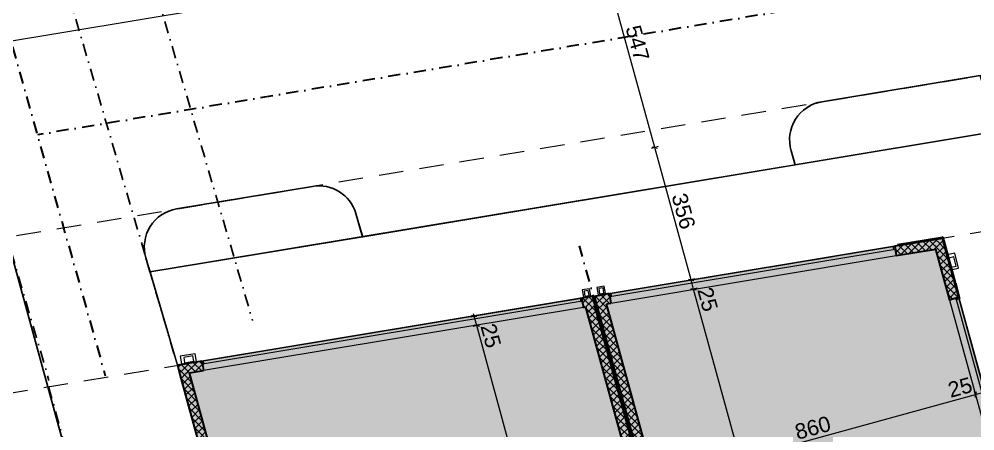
# Model space of a CAD drawing. Header units: millimetres. Extents: x -293269 to 249652, y -282216 to 177033.
# Drawn here: x -49697 to -24924, y 70436 to 81109 of the extents above; entities that cross this region are included whole.
import ezdxf

# ---------------------------------------------------------------- set-up
doc = ezdxf.new("R2010")
doc.units = ezdxf.units.MM
doc.header["$MEASUREMENT"] = 0
doc.linetypes.add('Dashed Long', pattern=[1058.333302, 634.99999, -423.333311])
doc.linetypes.add('Dot & Dashed', pattern=[670.277762, 317.5, -176.388889, 0, -176.388874])
for name, color, linetype, lineweight, true_color in [('New_2D Drafting - General_Pen_No__102', 7, 'Continuous', 13, 0xcccccc), ('New_Archicad Windows_Pen_No__103', 7, 'Continuous', 13, 0xffcc99), ('New_Archicad Windows_Pen_No__82', 7, 'Continuous', 20, 0xaaaaaa), ('New_Dimensioning - General_Pen_No__161', 7, 'Continuous', 13, 0x6a6a6a), ('New_Drawing & Figure_Pen_No__44', 7, 'Continuous', 18, 0x029e21), ('New_Drawing & Figure_Pen_No__58', 7, 'Continuous', 25, 0xdf0000), ('New_Structural - Bearing_Pen_No__102', 7, 'Continuous', 13, 0xcccccc), ('New_Structural - Bearing_Pen_No__150', 7, 'Continuous', 25, 0x5b5b00), ('New_Structural - Bearing_Pen_No__184', 7, 'Continuous', 0, 0xe8e8e8), ('New_Structural - Bearing_Pen_No__204', 7, 'Continuous', 0, 0xe8e8e8)]:
    doc.layers.add(name, color=color, linetype=linetype, lineweight=lineweight, true_color=true_color)
for name, color, linetype, lineweight in [('New_2D Drafting - General_Pen_No__2', 8, 'Continuous', 15), ('New_Dimensioning - General_Pen_No__1', 7, 'Continuous', 13), ('New_Dimensioning - General_Pen_No__142', 8, 'Continuous', 13), ('New_Drawing & Figure_Pen_No__26', 5, 'Continuous', 35), ('New_Structural - Bearing_Pen_No__101', 252, 'Continuous', 13), ('New_Structural - Bearing_Pen_No__22', 8, 'Continuous', 35)]:
    doc.layers.add(name, color=color, linetype=linetype, lineweight=lineweight)
doc.layers.add('New_Dimensioning - General', color=7, linetype='Continuous')
doc.layers.add('New_Structural - Bearing', color=7, linetype='Continuous')
doc.styles.add('GENERATED_STYLE_1', font='arial.ttf')
doc.dimstyles.new('GENERATED_STYLE__1', dxfattribs={"dimtxt": 400, "dimasz": 95, "dimexe": 0.18, "dimexo": 100000, "dimgap": 0, "dimtad": 1, "dimdec": 0, "dimlfac": 0.1, "dimzin": 0, "dimdsep": 46, "dimtxsty": 'GENERATED_STYLE_1', "dimblk": 'ARROWHEAD_2', "dimblk1": 'ARROWHEAD_2', "dimblk2": 'ARROWHEAD_2', "dimcen": 0.09, "dimclrd": 256, "dimclre": 256, "dimclrt": 7, "dimadec": 0, "dimazin": 0, "dimtfac": 1, "dimtdec": 4, "dimtmove": 0, "dimatfit": 3, "dimfxl": 0, "dimtolj": 1, "dimtzin": 0, "dimarcsym": 0})
pattern_1 = [(45, (0, 0), (-91.92388, 91.92388), []), (135, (0, 0), (91.92388, 91.92388), [])]
pattern_2 = [(45, (0, 0), (-176.777, 176.777), []), (45, (-35.36, 35.36), (-176.777, 176.777), []), (45, (-70.7, 70.7), (-176.777, 176.777), [])]

# ---------------------------------------------------------------- blocks, each defined once
blk = doc.blocks.new('Slab_28', base_point=(-45595, 72138))
at = {"layer": 'New_Structural - Bearing_Pen_No__204', "color": 254, "linetype": 'Continuous', "lineweight": 0, "true_color": 0xe8e8e8, "flags": 128}
blk.add_lwpolyline([(-45595, 72138), (-36901, 40399), (-26440, 43264), (-34838, 73924)], close=True, dxfattribs=at)
blk = doc.blocks.new('Slab_29', base_point=(-25760, 75431))
at = {"layer": 'New_Structural - Bearing_Pen_No__204', "color": 254, "linetype": 'Continuous', "lineweight": 0, "true_color": 0xe8e8e8, "flags": 128}
blk.add_lwpolyline([(-25760, 75431), (-34789, 73932), (-26392, 43278), (-17612, 45683)], close=True, dxfattribs=at)
blk = doc.blocks.new('Slab_35', base_point=(-22076, 78576))
at = {"layer": 'New_Structural - Bearing_Pen_No__184', "color": 254, "linetype": 'Continuous', "lineweight": 0, "true_color": 0xe8e8e8, "flags": 128}
blk.add_lwpolyline([(-22076, 78576), (-46304, 74555), (-45595, 72138), (-25760, 75431), (-17612, 45683), (-7877, 10142), (-11542, 9138), (-8829, -768), (-6017, -26230), (-4312, -41660), (379, -96771), (-19549, -98468), (-19555, -98392), (-19753, -98424), (-19722, -98794), (405, -97073), (412, -97157), (8023, -96506), (0, 0), (-2953, 11491), (-19643, 76446), (-19812, 77101, 0.388951)], format="xyb", close=True, dxfattribs=at)
blk = doc.blocks.new('Slab_397', base_point=(-45615, 76190))
at = {"layer": 'New_Structural - Bearing_Pen_No__150', "color": 58, "linetype": 'Continuous', "lineweight": 25, "true_color": 0x5b5b00, "flags": 128}
blk.add_lwpolyline([(-45615, 76190), (-42092, 76774, -0.379249), (-40968, 76069), (-40792, 75470), (-46304, 74555), (-46411, 74922, -0.450065)], format="xyb", close=True, dxfattribs=at)
blk = doc.blocks.new('Slab_399', base_point=(-83458, 93195))
at = {"layer": 'New_Structural - Bearing_Pen_No__150', "color": 58, "linetype": 'Continuous', "lineweight": 25, "true_color": 0x5b5b00, "flags": 128}
blk.add_lwpolyline([(-19722, -98794), (-24279, -45262), (-28732, -4568), (-31018, 3777), (-27160, 4834), (-11535, 9114), (-11542, 9138), (-27167, 4858), (-30446, 3960), (-40166, 39479), (-48951, 71581), (-50012, 75460)], dxfattribs=at)
blk = doc.blocks.new('Slab_842', base_point=(-24791, 79646))
at = {"layer": 'New_Structural - Bearing_Pen_No__150', "color": 58, "linetype": 'Continuous', "lineweight": 25, "true_color": 0x5b5b00, "flags": 128}
blk.add_lwpolyline([(-24791, 79646), (-24341, 78201), (-29579, 77331), (-29687, 77698, -0.450065), (-28891, 78966)], format="xyb", close=True, dxfattribs=at)
blk = doc.blocks.new('Slab_843', base_point=(-173255, -111975))
at = {"layer": 'New_Structural - Bearing_Pen_No__101', "color": 252, "linetype": 'Continuous', "lineweight": 13, "flags": 128}
blk.add_lwpolyline([(-50012, 75460), (-30446, 3960), (-27167, 4858), (-45595, 72138), (-46411, 74922, -0.450065), (-45615, 76190), (-42092, 76774, -0.379249), (-40968, 76069), (-40792, 75470), (-29579, 77331), (-29687, 77698, -0.450065), (-28891, 78966), (-20642, 80335), (-16614, 81004, -0.388951), (-15482, 80266), (-14711, 77265), (-14412, 76103), (-14509, 76078), (-14484, 75981), (-19212, 74766), (0, 0), (7293, -87730)], format="xyb", dxfattribs=at)
blk = doc.blocks.new('Slab_893', base_point=(-25548, 74608))
at = {"layer": 'New_Structural - Bearing_Pen_No__184', "color": 254, "linetype": 'Continuous', "lineweight": 0, "true_color": 0xe8e8e8, "flags": 128}
for points in [[(-25548, 74608), (-25349, 74655), (-25440, 75042), (-25639, 74995)], [(-25413, 74709), (-25468, 74945), (-25602, 74914), (-25546, 74677)]]:
    blk.add_lwpolyline(points, close=True, dxfattribs=at)
blk = doc.blocks.new('Slab_895', base_point=(-34499, 73995))
at = {"layer": 'New_Structural - Bearing_Pen_No__184', "color": 254, "linetype": 'Continuous', "lineweight": 0, "true_color": 0xe8e8e8, "flags": 128}
for points in [[(-34499, 73995), (-34530, 74185), (-34720, 74153), (-34688, 73963)], [(-34562, 74141), (-34672, 74123), (-34650, 73988), (-34540, 74006)]]:
    blk.add_lwpolyline(points, close=True, dxfattribs=at)
blk = doc.blocks.new('Slab_896', base_point=(-45099, 72235))
at = {"layer": 'New_Structural - Bearing_Pen_No__184', "color": 254, "linetype": 'Continuous', "lineweight": 0, "true_color": 0xe8e8e8, "flags": 128}
for points in [[(-45099, 72235), (-45132, 72437), (-45524, 72372), (-45491, 72170)], [(-45190, 72377), (-45430, 72337), (-45407, 72202), (-45168, 72242)]]:
    blk.add_lwpolyline(points, close=True, dxfattribs=at)
blk = doc.blocks.new('Slab_897', base_point=(-34881, 73932))
at = {"layer": 'New_Structural - Bearing_Pen_No__184', "color": 254, "linetype": 'Continuous', "lineweight": 0, "true_color": 0xe8e8e8, "flags": 128}
for points in [[(-34881, 73932), (-34912, 74122), (-35102, 74090), (-35070, 73900)], [(-34944, 74078), (-35054, 74060), (-35032, 73925), (-34922, 73943)]]:
    blk.add_lwpolyline(points, close=True, dxfattribs=at)
blk = doc.blocks.new('Storefront Window with Transom 2 27')
at = {"layer": 'New_Archicad Windows_Pen_No__103', "linetype": 'Continuous', "lineweight": 13, "true_color": 0xffcc99}
h = blk.add_hatch(dxfattribs=at)
h.set_pattern_fill('Aluminium', color=31, style=0, pattern_type=2)
h.set_pattern_definition(pattern_2)
h.paths.add_polyline_path([(-4991, 0), (-4991, -80), (-4951, -80), (-4951, 0)])
h = blk.add_hatch(dxfattribs=at)
h.set_pattern_fill('Aluminium', color=31, style=0, pattern_type=2)
h.set_pattern_definition(pattern_2)
h.paths.add_polyline_path([(4951, 0), (4951, -80), (4991, -80), (4991, 0)])
at = {"layer": 'New_Archicad Windows_Pen_No__82', "color": 253, "linetype": 'Continuous', "lineweight": 20, "true_color": 0xaaaaaa}
for p, q in [((-4991, 170), (4991, 170)), ((-4991, 0), (-4991, 170)), ((-4991, 0), (4991, 0)), ((-4991, 0), (-4991, -80)), ((-4951, 0), (-4991, 0)), ((-4991, -80), (-4991, 0)), ((-4991, -80), (-4991, 0)), ((-4951, -80), (-4951, 0)), ((4951, 0), (4951, -80)), ((4991, 0), (4951, 0)), ((4991, 0), (4991, 170)), ((4991, -80), (4991, 0)), ((4991, -80), (4991, 0)), ((4991, -80), (4991, 0)), ((-4991, -80), (4991, -80)), ((-4991, -80), (4991, -80)), ((-4991, -80), (-4951, -80)), ((4951, -80), (4991, -80))]:
    blk.add_line(p, q, dxfattribs=at)
blk = doc.blocks.new('Wall_1', base_point=(-45595, 72138))
at = {"layer": 'New_Structural - Bearing_Pen_No__102', "linetype": 'Continuous', "lineweight": 13, "true_color": 0xcccccc}
h = blk.add_hatch(dxfattribs=at)
h.set_pattern_fill('Concrete_Block', color=254, style=0, pattern_type=2)
h.set_pattern_definition(pattern_1)
h.paths.add_polyline_path([(-35086, 73883), (-35112, 73878), (-35071, 73632), (-35020, 73640)])
h = blk.add_hatch(dxfattribs=at)
h.set_pattern_fill('Concrete_Block', color=254, style=0, pattern_type=2)
h.set_pattern_definition(pattern_1)
h.paths.add_polyline_path([(-35086, 73883), (-35020, 73640), (-34838, 73924)])
h = blk.add_hatch(dxfattribs=at)
h.set_pattern_fill('Concrete_Block', color=254, style=0, pattern_type=2)
h.set_pattern_definition(pattern_1)
h.paths.add_polyline_path([(-35020, 73640), (-34772, 73681), (-34838, 73924)])
h = blk.add_hatch(dxfattribs=at)
h.set_pattern_fill('Concrete_Block', color=254, style=0, pattern_type=2)
h.set_pattern_definition(pattern_1)
h.paths.add_polyline_path([(-45595, 72138), (-45280, 71937), (-45347, 72179)])
h = blk.add_hatch(dxfattribs=at)
h.set_pattern_fill('Concrete_Block', color=254, style=0, pattern_type=2)
h.set_pattern_definition(pattern_1)
h.paths.add_polyline_path([(-45280, 71937), (-45595, 72138), (-45528, 71896)])
h = blk.add_hatch(dxfattribs=at)
h.set_pattern_fill('Concrete_Block', color=254, style=0, pattern_type=2)
h.set_pattern_definition(pattern_1)
h.paths.add_polyline_path([(-45347, 72179), (-45280, 71937), (-44919, 71997), (-44960, 72244)])
at = {"layer": 'New_Structural - Bearing_Pen_No__22', "color": 8, "linetype": 'Continuous', "lineweight": 35}
for p, q in [((-35112, 73878), (-35099, 73799)), ((-35099, 73799), (-35071, 73632)), ((-44960, 72244), (-44947, 72165)), ((-44947, 72165), (-44919, 71997))]:
    blk.add_line(p, q, dxfattribs=at)
at = {"layer": 'New_Structural - Bearing_Pen_No__22', "color": 8, "linetype": 'Continuous', "lineweight": 35, "flags": 128}
for points in [[(-34838, 73924), (-35112, 73878)], [(-34838, 73924), (-34772, 73681)], [(-35071, 73632), (-35020, 73640)], [(-44960, 72244), (-45595, 72138)], [(-45595, 72138), (-45528, 71896)], [(-45280, 71937), (-44919, 71997)]]:
    blk.add_lwpolyline(points, dxfattribs=at)
at = {"layer": 'New_Archicad Windows_Pen_No__82', "color": 253, "linetype": 'Continuous', "lineweight": 20, "true_color": 0xaaaaaa, "zscale": 1000, "rotation": 189.4250255970149}
blk.add_blockref('Storefront Window with Transom 2 27', (-40023, 72982), dxfattribs=at)
blk = doc.blocks.new('Storefront Window with Transom 2 27_2')
at = {"layer": 'New_Archicad Windows_Pen_No__103', "linetype": 'Continuous', "lineweight": 13, "true_color": 0xffcc99}
h = blk.add_hatch(dxfattribs=at)
h.set_pattern_fill('Aluminium', color=31, style=0, pattern_type=2)
h.set_pattern_definition(pattern_2)
h.paths.add_polyline_path([(-7118, 0), (-7118, -80), (-7078, -80), (-7078, 0)])
h = blk.add_hatch(dxfattribs=at)
h.set_pattern_fill('Aluminium', color=31, style=0, pattern_type=2)
h.set_pattern_definition(pattern_2)
h.paths.add_polyline_path([(7078, 0), (7078, -80), (7118, -80), (7118, 0)])
at = {"layer": 'New_Archicad Windows_Pen_No__82', "color": 253, "linetype": 'Continuous', "lineweight": 20, "true_color": 0xaaaaaa}
for p, q in [((-7118, 170), (7118, 170)), ((-7118, 0), (-7118, 170)), ((-7118, 0), (7118, 0)), ((-7118, 0), (-7118, -80)), ((-7078, 0), (-7118, 0)), ((-7118, -80), (-7118, 0)), ((-7118, -80), (-7118, 0)), ((-7078, -80), (-7078, 0)), ((7078, 0), (7078, -80)), ((7118, 0), (7078, 0)), ((7118, 0), (7118, 170)), ((7118, -80), (7118, 0)), ((7118, -80), (7118, 0)), ((7118, -80), (7118, 0)), ((-7118, -80), (7118, -80)), ((-7118, -80), (7118, -80)), ((-7118, -80), (-7078, -80)), ((7078, -80), (7118, -80))]:
    blk.add_line(p, q, dxfattribs=at)
blk = doc.blocks.new('Storefront Window with Transom 2 27_3')
at = {"layer": 'New_Archicad Windows_Pen_No__103', "linetype": 'Continuous', "lineweight": 13, "true_color": 0xffcc99}
h = blk.add_hatch(dxfattribs=at)
h.set_pattern_fill('Aluminium', color=31, style=0, pattern_type=2)
h.set_pattern_definition(pattern_2)
h.paths.add_polyline_path([(-5767, 0), (-5767, -80), (-5727, -80), (-5727, 0)])
h = blk.add_hatch(dxfattribs=at)
h.set_pattern_fill('Aluminium', color=31, style=0, pattern_type=2)
h.set_pattern_definition(pattern_2)
h.paths.add_polyline_path([(5727, 0), (5727, -80), (5767, -80), (5767, 0)])
at = {"layer": 'New_Archicad Windows_Pen_No__82', "color": 253, "linetype": 'Continuous', "lineweight": 20, "true_color": 0xaaaaaa}
for p, q in [((-5767, 170), (5767, 170)), ((-5767, 0), (-5767, 170)), ((-5767, 0), (5767, 0)), ((-5767, 0), (-5767, -80)), ((-5727, 0), (-5767, 0)), ((-5767, -80), (-5767, 0)), ((-5767, -80), (-5767, 0)), ((-5727, -80), (-5727, 0)), ((5727, 0), (5727, -80)), ((5767, 0), (5727, 0)), ((5767, 0), (5767, 170)), ((5767, -80), (5767, 0)), ((5767, -80), (5767, 0)), ((5767, -80), (5767, 0)), ((-5767, -80), (5767, -80)), ((-5767, -80), (5767, -80)), ((-5767, -80), (-5727, -80)), ((5727, -80), (5767, -80))]:
    blk.add_line(p, q, dxfattribs=at)
blk = doc.blocks.new('Wall_2', base_point=(-25760, 75431))
at = {"layer": 'New_Structural - Bearing_Pen_No__102', "linetype": 'Continuous', "lineweight": 13, "true_color": 0xcccccc}
h = blk.add_hatch(dxfattribs=at)
h.set_pattern_fill('Concrete_Block', color=254, style=0, pattern_type=2)
h.set_pattern_definition(pattern_1)
h.paths.add_polyline_path([(-26008, 75390), (-25941, 75147), (-25760, 75431)])
h = blk.add_hatch(dxfattribs=at)
h.set_pattern_fill('Concrete_Block', color=254, style=0, pattern_type=2)
h.set_pattern_definition(pattern_1)
h.paths.add_polyline_path([(-25941, 75147), (-25694, 75188), (-25760, 75431)])
h = blk.add_hatch(dxfattribs=at)
h.set_pattern_fill('Concrete_Block', color=254, style=0, pattern_type=2)
h.set_pattern_definition(pattern_1)
h.paths.add_polyline_path([(-25941, 75147), (-25580, 73827), (-25339, 73894), (-25694, 75188)])
h = blk.add_hatch(dxfattribs=at)
h.set_pattern_fill('Concrete_Block', color=254, style=0, pattern_type=2)
h.set_pattern_definition(pattern_1)
h.paths.add_polyline_path([(-22292, 62769), (-22533, 62703), (-21680, 59588), (-21439, 59654)])
h = blk.add_hatch(dxfattribs=at)
h.set_pattern_fill('Concrete_Block', color=254, style=0, pattern_type=2)
h.set_pattern_definition(pattern_1)
h.paths.add_polyline_path([(-17678, 45924), (-17919, 45858), (-17612, 45683)])
h = blk.add_hatch(dxfattribs=at)
h.set_pattern_fill('Concrete_Block', color=254, style=0, pattern_type=2)
h.set_pattern_definition(pattern_1)
h.paths.add_polyline_path([(-17919, 45858), (-17853, 45617), (-17612, 45683)])
at = {"layer": 'New_Structural - Bearing_Pen_No__22', "color": 8, "linetype": 'Continuous', "lineweight": 35}
for p, q in [((-25416, 73872), (-25580, 73827)), ((-25339, 73894), (-25416, 73872)), ((-22369, 62748), (-22533, 62703)), ((-22292, 62769), (-22369, 62748)), ((-21516, 59633), (-21680, 59588)), ((-21439, 59654), (-21516, 59633)), ((-17755, 45903), (-17919, 45858)), ((-17678, 45924), (-17755, 45903))]:
    blk.add_line(p, q, dxfattribs=at)
at = {"layer": 'New_Structural - Bearing_Pen_No__22', "color": 8, "linetype": 'Continuous', "lineweight": 35, "flags": 128}
for points in [[(-25760, 75431), (-26008, 75390)], [(-25339, 73894), (-25760, 75431)], [(-25941, 75147), (-25580, 73827)], [(-22533, 62703), (-21680, 59588)], [(-21439, 59654), (-22292, 62769)], [(-17612, 45683), (-17678, 45924)], [(-17612, 45683), (-17853, 45617)]]:
    blk.add_lwpolyline(points, dxfattribs=at)
at = {"layer": 'New_Archicad Windows_Pen_No__82', "color": 253, "linetype": 'Continuous', "lineweight": 20, "true_color": 0xaaaaaa, "xscale": -1, "zscale": 1000, "rotation": 105.3177927963205}
for name, p in [('Storefront Window with Transom 2 27_3', (-23893, 68310)), ('Storefront Window with Transom 2 27_2', (-19635, 52768))]:
    blk.add_blockref(name, p, dxfattribs=at)
blk = doc.blocks.new('Wall_4', base_point=(-36901, 40399))
at = {"layer": 'New_Structural - Bearing_Pen_No__102', "linetype": 'Continuous', "lineweight": 13, "true_color": 0xcccccc}
h = blk.add_hatch(dxfattribs=at)
h.set_pattern_fill('Concrete_Block', color=254, style=0, pattern_type=2)
h.set_pattern_definition(pattern_1)
h.paths.add_polyline_path([(-45528, 71896), (-36967, 40640), (-36726, 40706), (-45280, 71937)])
at = {"layer": 'New_Structural - Bearing_Pen_No__22', "color": 8, "linetype": 'Continuous', "lineweight": 35, "flags": 128}
for points in [[(-45528, 71896), (-36901, 40399)], [(-36726, 40706), (-45280, 71937)]]:
    blk.add_lwpolyline(points, dxfattribs=at)
blk = doc.blocks.new('Wall_75', base_point=(-25741, 75436))
at = {"layer": 'New_Structural - Bearing_Pen_No__102', "linetype": 'Continuous', "lineweight": 13, "true_color": 0xcccccc}
h = blk.add_hatch(dxfattribs=at)
h.set_pattern_fill('Concrete_Block', color=254, style=0, pattern_type=2)
h.set_pattern_definition(pattern_1)
h.paths.add_polyline_path([(-25766, 75452), (-25760, 75433), (-25746, 75455)])
h = blk.add_hatch(dxfattribs=at)
h.set_pattern_fill('Concrete_Block', color=254, style=0, pattern_type=2)
h.set_pattern_definition(pattern_1)
h.paths.add_polyline_path([(-25760, 75433), (-25741, 75436), (-25746, 75455)])
h = blk.add_hatch(dxfattribs=at)
h.set_pattern_fill('Concrete_Block', color=254, style=0, pattern_type=2)
h.set_pattern_definition(pattern_1)
h.paths.add_polyline_path([(-25760, 75433), (-25443, 74273), (-25424, 74279), (-25741, 75436)])
at = {"layer": 'New_Structural - Bearing_Pen_No__22', "color": 8, "linetype": 'Continuous', "lineweight": 35, "flags": 128}
for points in [[(-25746, 75455), (-25766, 75452)], [(-25760, 75433), (-25443, 74273)], [(-25424, 74279), (-25746, 75455)], [(-25443, 74273), (-25424, 74279)]]:
    blk.add_lwpolyline(points, dxfattribs=at)
blk = doc.blocks.new('Wall_76', base_point=(-25421, 74269))
at = {"layer": 'New_Structural - Bearing_Pen_No__102', "linetype": 'Continuous', "lineweight": 13, "true_color": 0xcccccc}
h = blk.add_hatch(dxfattribs=at)
h.set_pattern_fill('Concrete_Block', color=254, style=0, pattern_type=2)
h.set_pattern_definition(pattern_1)
h.paths.add_polyline_path([(-25440, 74264), (-25329, 73857), (-25310, 73863), (-25421, 74269)])
at = {"layer": 'New_Structural - Bearing_Pen_No__22', "color": 8, "linetype": 'Continuous', "lineweight": 35, "flags": 128}
for points in [[(-25421, 74269), (-25440, 74264)], [(-25440, 74264), (-25329, 73857)], [(-25310, 73863), (-25421, 74269)], [(-25329, 73857), (-25310, 73863)]]:
    blk.add_lwpolyline(points, dxfattribs=at)
blk = doc.blocks.new('Wall_77', base_point=(-25741, 75436))
at = {"layer": 'New_Structural - Bearing_Pen_No__102', "linetype": 'Continuous', "lineweight": 13, "true_color": 0xcccccc}
h = blk.add_hatch(dxfattribs=at)
h.set_pattern_fill('Concrete_Block', color=254, style=0, pattern_type=2)
h.set_pattern_definition(pattern_1)
h.paths.add_polyline_path([(-26928, 75259), (-26924, 75240), (-25760, 75433), (-25766, 75452)])
at = {"layer": 'New_Structural - Bearing_Pen_No__22', "color": 8, "linetype": 'Continuous', "lineweight": 35, "flags": 128}
for points in [[(-25766, 75452), (-26928, 75259)], [(-26924, 75240), (-25760, 75433)], [(-26928, 75259), (-26924, 75240)]]:
    blk.add_lwpolyline(points, dxfattribs=at)
blk = doc.blocks.new('Wall_88', base_point=(-34838, 73924))
at = {"layer": 'New_Structural - Bearing_Pen_No__102', "linetype": 'Continuous', "lineweight": 13, "true_color": 0xcccccc}
h = blk.add_hatch(dxfattribs=at)
h.set_pattern_fill('Concrete_Block', color=254, style=0, pattern_type=2)
h.set_pattern_definition(pattern_1)
h.paths.add_polyline_path([(-26506, 43506), (-34772, 73681), (-35020, 73640), (-26747, 43440)])
at = {"layer": 'New_Structural - Bearing_Pen_No__22', "color": 8, "linetype": 'Continuous', "lineweight": 35, "flags": 128}
for points in [[(-35020, 73640), (-26747, 43440)], [(-26440, 43265), (-34772, 73681)]]:
    blk.add_lwpolyline(points, dxfattribs=at)
blk = doc.blocks.new('Wall_89', base_point=(-34789, 73932))
at = {"layer": 'New_Structural - Bearing_Pen_No__102', "linetype": 'Continuous', "lineweight": 13, "true_color": 0xcccccc}
h = blk.add_hatch(dxfattribs=at)
h.set_pattern_fill('Concrete_Block', color=254, style=0, pattern_type=2)
h.set_pattern_definition(pattern_1)
h.paths.add_polyline_path([(-34789, 73932), (-34474, 73731), (-34541, 73973)])
h = blk.add_hatch(dxfattribs=at)
h.set_pattern_fill('Concrete_Block', color=254, style=0, pattern_type=2)
h.set_pattern_definition(pattern_1)
h.paths.add_polyline_path([(-34789, 73932), (-34474, 73731), (-34541, 73973)])
h = blk.add_hatch(dxfattribs=at)
h.set_pattern_fill('Concrete_Block', color=254, style=0, pattern_type=2)
h.set_pattern_definition(pattern_1)
h.paths.add_polyline_path([(-34474, 73731), (-34789, 73932), (-34722, 73690)])
h = blk.add_hatch(dxfattribs=at)
h.set_pattern_fill('Concrete_Block', color=254, style=0, pattern_type=2)
h.set_pattern_definition(pattern_1)
h.paths.add_polyline_path([(-34722, 73690), (-26458, 43519), (-26217, 43585), (-34474, 73731)])
at = {"layer": 'New_Structural - Bearing_Pen_No__22', "color": 8, "linetype": 'Continuous', "lineweight": 35, "flags": 128}
for points in [[(-34789, 73932), (-34541, 73973)], [(-34789, 73932), (-34541, 73973)], [(-34789, 73932), (-26458, 43519)], [(-26217, 43585), (-34474, 73731)]]:
    blk.add_lwpolyline(points, dxfattribs=at)
blk = doc.blocks.new('Storefront Window with Transom 2 27_35')
at = {"layer": 'New_Archicad Windows_Pen_No__103', "linetype": 'Continuous', "lineweight": 13, "true_color": 0xffcc99}
h = blk.add_hatch(dxfattribs=at)
h.set_pattern_fill('Aluminium', color=31, style=0, pattern_type=2)
h.set_pattern_definition(pattern_2)
h.paths.add_polyline_path([(-3750, 0), (-3750, -80), (-3710, -80), (-3710, 0)])
h = blk.add_hatch(dxfattribs=at)
h.set_pattern_fill('Aluminium', color=31, style=0, pattern_type=2)
h.set_pattern_definition(pattern_2)
h.paths.add_polyline_path([(3710, 0), (3710, -80), (3750, -80), (3750, 0)])
at = {"layer": 'New_Archicad Windows_Pen_No__82', "color": 253, "linetype": 'Continuous', "lineweight": 20, "true_color": 0xaaaaaa}
for p, q in [((-3750, 170), (3750, 170)), ((-3750, 0), (-3750, 170)), ((-3750, 0), (3750, 0)), ((-3750, 0), (-3750, -80)), ((-3710, 0), (-3750, 0)), ((-3750, -80), (-3750, 0)), ((-3750, -80), (-3750, 0)), ((-3710, -80), (-3710, 0)), ((3710, 0), (3710, -80)), ((3750, 0), (3710, 0)), ((3750, 0), (3750, 170)), ((3750, -80), (3750, 0)), ((3750, -80), (3750, 0)), ((3750, -80), (3750, 0)), ((-3750, -80), (3750, -80)), ((-3750, -80), (3750, -80)), ((-3750, -80), (-3710, -80)), ((3710, -80), (3750, -80))]:
    blk.add_line(p, q, dxfattribs=at)
blk = doc.blocks.new('Wall_90', base_point=(-34789, 73932))
at = {"layer": 'New_Structural - Bearing_Pen_No__102', "linetype": 'Continuous', "lineweight": 13, "true_color": 0xcccccc}
h = blk.add_hatch(dxfattribs=at)
h.set_pattern_fill('Concrete_Block', color=254, style=0, pattern_type=2)
h.set_pattern_definition(pattern_1)
h.paths.add_polyline_path([(-27002, 75225), (-26961, 74978), (-25941, 75147), (-26008, 75390)])
h = blk.add_hatch(dxfattribs=at)
h.set_pattern_fill('Concrete_Block', color=254, style=0, pattern_type=2)
h.set_pattern_definition(pattern_1)
h.paths.add_polyline_path([(-34541, 73973), (-34474, 73731), (-34360, 73750), (-34400, 73996)])
at = {"layer": 'New_Structural - Bearing_Pen_No__22', "color": 8, "linetype": 'Continuous', "lineweight": 35}
for p, q in [((-27002, 75225), (-26989, 75146)), ((-26989, 75146), (-26961, 74978)), ((-34400, 73996), (-34387, 73918)), ((-34387, 73918), (-34360, 73750))]:
    blk.add_line(p, q, dxfattribs=at)
at = {"layer": 'New_Structural - Bearing_Pen_No__22', "color": 8, "linetype": 'Continuous', "lineweight": 35, "flags": 128}
for points in [[(-26008, 75390), (-27002, 75225)], [(-26961, 74978), (-25941, 75147)], [(-34400, 73996), (-34541, 73973)], [(-34474, 73731), (-34360, 73750)]]:
    blk.add_lwpolyline(points, dxfattribs=at)
at = {"layer": 'New_Archicad Windows_Pen_No__82', "color": 253, "linetype": 'Continuous', "lineweight": 20, "true_color": 0xaaaaaa, "xscale": -0.9999999999999998, "zscale": 1000, "rotation": 189.4250255970148}
blk.add_blockref('Storefront Window with Transom 2 27_35', (-30688, 74532), dxfattribs=at)
blk = doc.blocks.new('*D1146')
at = {"layer": 'New_Dimensioning - General_Pen_No__142', "color": 8, "linetype": 'Continuous', "lineweight": 13}
for p, q in [((-32285, 74124), (-32145, 74088)), ((-24090, 44205), (-23950, 44168))]:
    blk.add_line(p, q, dxfattribs=at)
at = {"layer": 'New_Dimensioning - General_Pen_No__161', "color": 251, "linetype": 'Continuous', "lineweight": 13, "true_color": 0x6a6a6a}
for p, q in [((-32215, 74106), (-32282, 74348)), ((-32125, 74131), (-32306, 74081)), ((-24020, 44187), (-32215, 74106)), ((-23930, 44211), (-24111, 44162)), ((-23954, 43945), (-24020, 44187))]:
    blk.add_line(p, q, dxfattribs=at)
at = {"layer": 'New_Dimensioning - General_Pen_No__1', "color": 7, "lineweight": 13, "char_height": 400, "attachment_point": 7, "rotation": 285.3178, "style": 'GENERATED_STYLE_1'}
for s, insert in [('\\A1;{\\pql;\\fArial|b0|i0|c0|p0;\\W1.000000;25}', (-32128, 74092)), ('\\A1;{\\pql;\\fArial|b0|i0|c0|p0;\\W1.000000;3,102}', (-28222, 59829))]:
    blk.add_mtext(s, dxfattribs=dict(at, insert=insert))
blk = doc.blocks.new('ARROWHEAD_2')
at = {"color": 0, "linetype": 'Continuous', "lineweight": 0}
for p, q in [((0, 0), (-1, 0)), ((-0.38, -0.66), (0.38, 0.66))]:
    blk.add_line(p, q, dxfattribs=at)
blk = doc.blocks.new('*D1147')
at = {"layer": 'New_Dimensioning - General_Pen_No__142', "color": 8, "linetype": 'Continuous', "lineweight": 13}
for p, q in [((-32351, 74366), (-32212, 74330)), ((-32285, 74124), (-32145, 74088))]:
    blk.add_line(p, q, dxfattribs=at)
at = {"layer": 'New_Dimensioning - General_Pen_No__161', "color": 251, "linetype": 'Continuous', "lineweight": 13, "true_color": 0x6a6a6a}
for p, q in [((-32282, 74348), (-33221, 77780)), ((-32191, 74373), (-32372, 74323)), ((-32215, 74106), (-32282, 74348)), ((-32125, 74131), (-32306, 74081))]:
    blk.add_line(p, q, dxfattribs=at)
blk = doc.blocks.new('*D1148')
at = {"layer": 'New_Dimensioning - General_Pen_No__142', "color": 8, "linetype": 'Continuous', "lineweight": 13}
for p, q in [((-33291, 77798), (-33152, 77761)), ((-32351, 74366), (-32212, 74330))]:
    blk.add_line(p, q, dxfattribs=at)
at = {"layer": 'New_Dimensioning - General_Pen_No__161', "color": 251, "linetype": 'Continuous', "lineweight": 13, "true_color": 0x6a6a6a}
for p, q in [((-33221, 77780), (-34668, 83060)), ((-33131, 77804), (-33312, 77755)), ((-32282, 74348), (-33221, 77780))]:
    blk.add_line(p, q, dxfattribs=at)
at = {"layer": 'New_Dimensioning - General_Pen_No__1', "color": 7, "lineweight": 13, "insert": (-32795, 76526), "char_height": 400, "attachment_point": 7, "rotation": 285.3178, "style": 'GENERATED_STYLE_1'}
blk.add_mtext('\\A1;{\\pql;\\fArial|b0|i0|c0|p0;\\W1.000000;356}', dxfattribs=at)
blk = doc.blocks.new('*D1149')
at = {"layer": 'New_Dimensioning - General_Pen_No__142', "color": 8, "linetype": 'Continuous', "lineweight": 13}
for p, q in [((-34738, 83078), (-34598, 83042)), ((-33291, 77798), (-33152, 77761))]:
    blk.add_line(p, q, dxfattribs=at)
at = {"layer": 'New_Dimensioning - General_Pen_No__161', "color": 251, "linetype": 'Continuous', "lineweight": 13, "true_color": 0x6a6a6a}
for p, q in [((-34668, 83060), (-36020, 87999)), ((-34577, 83085), (-34758, 83035)), ((-33221, 77780), (-34668, 83060))]:
    blk.add_line(p, q, dxfattribs=at)
at = {"layer": 'New_Dimensioning - General_Pen_No__1', "color": 7, "lineweight": 13, "insert": (-33988, 80882), "char_height": 400, "attachment_point": 7, "rotation": 285.3178, "style": 'GENERATED_STYLE_1'}
blk.add_mtext('\\A1;{\\pql;\\fArial|b0|i0|c0|p0;\\W1.000000;547}', dxfattribs=at)
blk = doc.blocks.new('*D1154')
at = {"layer": 'New_Dimensioning - General_Pen_No__142', "color": 8, "linetype": 'Continuous', "lineweight": 13}
for p, q in [((-37905, 73182), (-37765, 73146)), ((-29558, 42707), (-29418, 42671))]:
    blk.add_line(p, q, dxfattribs=at)
at = {"layer": 'New_Dimensioning - General_Pen_No__161', "color": 251, "linetype": 'Continuous', "lineweight": 13, "true_color": 0x6a6a6a}
for p, q in [((-37745, 73189), (-37925, 73139)), ((-29488, 42689), (-37835, 73164)), ((-29397, 42714), (-29578, 42664)), ((-29422, 42448), (-29488, 42689))]:
    blk.add_line(p, q, dxfattribs=at)
at = {"layer": 'New_Dimensioning - General_Pen_No__1', "color": 7, "lineweight": 13, "char_height": 400, "attachment_point": 7, "rotation": 285.3178, "style": 'GENERATED_STYLE_1'}
for s, insert in [('\\A1;{\\pql;\\fArial|b0|i0|c0|p0;\\W1.000000;25}', (-37748, 73150)), ('\\A1;{\\pql;\\fArial|b0|i0|c0|p0;\\W1.000000;3,160}', (-33766, 58610))]:
    blk.add_mtext(s, dxfattribs=dict(at, insert=insert))
blk = doc.blocks.new('*D1155')
at = {"layer": 'New_Dimensioning - General_Pen_No__142', "color": 8, "linetype": 'Continuous', "lineweight": 13}
for p, q in [((-37832, 73389), (-37971, 73425)), ((-37905, 73182), (-37765, 73146))]:
    blk.add_line(p, q, dxfattribs=at)
at = {"layer": 'New_Dimensioning - General_Pen_No__161', "color": 251, "linetype": 'Continuous', "lineweight": 13, "true_color": 0x6a6a6a}
for p, q in [((-37811, 73432), (-37992, 73382)), ((-37902, 73407), (-37918, 73466)), ((-37835, 73164), (-37902, 73407)), ((-37745, 73189), (-37925, 73139)), ((-29488, 42689), (-37835, 73164))]:
    blk.add_line(p, q, dxfattribs=at)
blk = doc.blocks.new('*D1182')
at = {"layer": 'New_Dimensioning - General_Pen_No__142', "color": 8, "linetype": 'Continuous', "lineweight": 13}
for p, q in [((-24891, 71448), (-24928, 71309)), ((-33189, 69175), (-33226, 69036))]:
    blk.add_line(p, q, dxfattribs=at)
at = {"layer": 'New_Dimensioning - General_Pen_No__161', "color": 251, "linetype": 'Continuous', "lineweight": 13, "true_color": 0x6a6a6a}
for p, q in [((-33207, 69106), (-24909, 71378)), ((-33183, 69015), (-33232, 69196)), ((-33449, 69040), (-33207, 69106))]:
    blk.add_line(p, q, dxfattribs=at)
at = {"layer": 'New_Dimensioning - General_Pen_No__1', "color": 7, "lineweight": 13, "char_height": 400, "attachment_point": 7, "rotation": 15.3178, "style": 'GENERATED_STYLE_1'}
for s, insert in [('\\A1;{\\pql;\\fArial|b0|i0|c0|p0;\\W1.000000;25}', (-25554, 71285)), ('\\A1;{\\pql;\\fArial|b0|i0|c0|p0;\\W1.000000;860}', (-29521, 70198)), ('\\A1;{\\pql;\\fArial|b0|i0|c0|p0;\\W1.000000;25}', (-33194, 69192))]:
    blk.add_mtext(s, dxfattribs=dict(at, insert=insert))
blk = doc.blocks.new('*D1183')
at = {"layer": 'New_Dimensioning - General_Pen_No__142', "color": 8, "linetype": 'Continuous', "lineweight": 13}
for p, q in [((-24891, 71448), (-24928, 71309)), ((-24650, 71514), (-24686, 71375))]:
    blk.add_line(p, q, dxfattribs=at)
at = {"layer": 'New_Dimensioning - General_Pen_No__161', "color": 251, "linetype": 'Continuous', "lineweight": 13, "true_color": 0x6a6a6a}
for p, q in [((-33207, 69106), (-24909, 71378)), ((-24884, 71288), (-24934, 71469)), ((-24909, 71378), (-24668, 71445))]:
    blk.add_line(p, q, dxfattribs=at)

msp = doc.modelspace()

# ---------------------------------------------------------------- hatches: boundary and pattern name
at = {"layer": 'New_2D Drafting - General_Pen_No__102', "linetype": 'Continuous', "lineweight": 0, "true_color": 0xf2f2f2}
for points in [[(-25760, 75430.8), (-17611.9, 45682.6), (-26392.2, 43277.7), (-34788.5, 73932.1)], [(-45594.8, 72138.2), (-34838.1, 73923.8), (-26440.4, 43264.5), (-36901.4, 40399.2)]]:
    msp.add_hatch(color=7, dxfattribs=at).paths.add_polyline_path(points)

# ---------------------------------------------------------------- linework, layer by layer
at = {"layer": 'New_2D Drafting - General_Pen_No__2', "color": 8, "linetype": 'Continuous', "lineweight": 15, "flags": 128}
for points in [[(-25760, 75430.8), (-17611.9, 45682.6), (-26392.2, 43277.7), (-34788.5, 73932.1)], [(-45594.8, 72138.2), (-34838.1, 73923.8), (-26440.4, 43264.5), (-36901.4, 40399.2)]]:
    msp.add_lwpolyline(points, close=True, dxfattribs=at)
at = {"layer": 'New_Drawing & Figure_Pen_No__26', "color": 5, "linetype": 'Dot & Dashed', "lineweight": 35, "flags": 128}
for points in [[(-54778.9, 97812.3), (-47462.5, 71862.2)], [(-13363.6, 84062.1), (-49223.8, 78109.4)], [(-26416.3, 43271.1), (-34812.6, 73925.4), (-35170.7, 75232.8)]]:
    msp.add_lwpolyline(points, dxfattribs=at)
at = {"layer": 'New_Drawing & Figure_Pen_No__44', "color": 104, "linetype": 'Continuous', "lineweight": 18, "true_color": 0x029e21, "flags": 128}
msp.add_lwpolyline([(-90235.3, 73370.8), (-51981.5, 80201.2), (20226.3, 92187.5)], dxfattribs=at)
at = {"layer": 'New_Drawing & Figure_Pen_No__44', "color": 104, "linetype": 'Dashed Long', "lineweight": 18, "true_color": 0x029e21, "flags": 128}
for points in [[(-89356.5, 68448.7), (-51132.6, 75273.7), (21045.1, 87255)], [(-88653.4, 64510.9), (-50453.5, 71331.7), (21700.1, 83309)]]:
    msp.add_lwpolyline(points, dxfattribs=at)
at = {"layer": 'New_Drawing & Figure_Pen_No__58', "color": 12, "linetype": 'Dot & Dashed', "lineweight": 25, "true_color": 0xdf0000, "flags": 128}
for points in [[(-50931, 99137.6), (-49053.5, 92333), (-46261.4, 82213.7), (-43644.6, 73292.9)], [(-53048.2, 98553.4), (-51170.7, 91748.9), (-48373.9, 81612.4), (-45594.8, 72138.2)], [(-56232.9, 97674.7), (-54355.4, 90870.2), (-51551.5, 80708.1), (-48922.3, 71744.7)], [(-48931.2, 71584.4), (-30445.8, 3960.1)]]:
    msp.add_lwpolyline(points, dxfattribs=at)

# ---------------------------------------------------------------- block references
at = {"layer": 'New_Structural - Bearing', "color": 252, "linetype": 'Continuous', "lineweight": 13}
msp.add_blockref('Slab_843', (-173254.8, -111975.2), dxfattribs=at)
at = {"layer": 'New_Structural - Bearing', "color": 58, "linetype": 'Continuous', "lineweight": 25, "true_color": 0x5b5b00}
for name, p in [('Slab_399', (-83458, 93195.5)), ('Slab_842', (-24790.9, 79646.4)), ('Slab_397', (-45615.4, 76189.5))]:
    msp.add_blockref(name, p, dxfattribs=at)
at = {"layer": 'New_Structural - Bearing', "color": 254, "linetype": 'Continuous', "lineweight": 0, "true_color": 0xe8e8e8}
for name, p in [('Slab_35', (-22076.1, 78576.5)), ('Slab_29', (-25760, 75430.8)), ('Slab_893', (-25548.5, 74608)), ('Slab_897', (-34880.9, 73931.7)), ('Slab_895', (-34498.7, 73994.7)), ('Slab_28', (-45594.8, 72138.2)), ('Slab_896', (-45098.9, 72235.1))]:
    msp.add_blockref(name, p, dxfattribs=at)
at = {"layer": 'New_Structural - Bearing', "color": 8, "lineweight": 35}
for name, p in [('Wall_90', (-34788.6, 73932)), ('Wall_77', (-25740.7, 75436.1)), ('Wall_2', (-25760, 75430.8)), ('Wall_75', (-25740.7, 75436.1)), ('Wall_76', (-25421, 74269)), ('Wall_1', (-45594.8, 72138.2)), ('Wall_89', (-34788.6, 73932)), ('Wall_88', (-34838, 73923.8)), ('Wall_4', (-36901.4, 40399.2))]:
    msp.add_blockref(name, p, dxfattribs=at)

# ---------------------------------------------------------------- dimensions: what is measured, and where the dimension line sits
at = {"layer": 'New_Dimensioning - General', "color": 251, "linetype": 'Continuous', "lineweight": 13, "true_color": 0x6a6a6a}
for base, p1, p2, angle, picture, middle, turn in [((-34667.7, 83060), (-28891.1, 78965.7), (-33490.9, 83382.3), 105.31779, '*D1149', (-33674.8, 80494.8), 285.31779), ((-33221.4, 77779.6), (-32279.4, 74348.6), (-28891.1, 78965.7), 105.31779, '*D1148', (-32481.7, 76138.8), 285.31779), ((-32281.5, 74348), (-32215.2, 74105.8), (-32279.4, 74348.6), 105.31779, '*D1147', (-31855.2, 73851.3), 285.31779), ((-32215.2, 74105.8), (-26217.2, 43584.8), (-32215.2, 74105.8), 105.31779, '*D1146', (-27852, 59235.9), 285.31779), ((-37901.7, 73407.1), (-37751.4, 73186.8), (-37825.8, 73427.9), 105.31779, '*D1155', (-37475, 72909.4), 285.31779), ((-37835.1, 73163.9), (-26217.2, 43584.8), (-37751.4, 73186.8), 105.31779, '*D1154', (-33395.7, 58016.2), 285.31779), ((-24909.2, 71378.5), (-28626.4, 52380.4), (-15409.4, 36695.2), 15.31779, '*D1182', (-29133.3, 70511.8), 15.31779), ((-24668.1, 71444.5), (-15409.4, 36695.2), (-15168.3, 36761.2), 15.31779, '*D1183', (-25312.9, 71558.2), 15.31779)]:
    dim = msp.add_linear_dim(base=base, p1=p1, p2=p2, angle=angle, dimstyle='GENERATED_STYLE__1', dxfattribs=at)
    dim.commit()
    dim.dimension.update_dxf_attribs({"geometry": picture, "text_midpoint": middle, "dimtype": 160, "text_rotation": turn})

doc.saveas('drawing.dxf')
